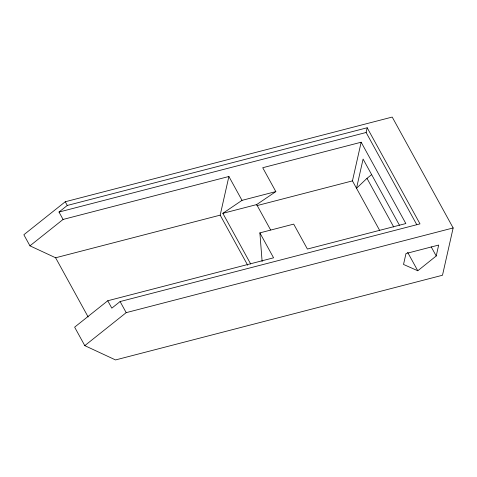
<?xml version="1.0" encoding="UTF-8"?>
<svg xmlns="http://www.w3.org/2000/svg" width="477" height="477" viewBox="0 0 477 477"><rect width="100%" height="100%" fill="white"/><g stroke="black" fill="none" stroke-linecap="round" stroke-linejoin="round"><path stroke-width="0.72" d="M247.706 265.242L220.177 215.151L228.894 176.49L63.071 219.444L29.944 245.834L23.85 234.744L65.26 201.753L392.213 117.062L453.15 227.952L442.495 275.247L115.535 359.938L84.787 345.64L74.633 327.156L107.754 300.76L273.577 257.807L259.882 232.877L293.701 224.112L307.403 249.048L405.849 223.546L361.161 142.224L262.714 167.725L275.831 191.593L256.674 204.579L222.848 213.338L250.693 264.008M379.674 230.433L352.449 180.884L361.161 142.224M416.791 224.709L366.121 132.493L367.183 127.764L67.287 205.45L59.005 212.05L63.071 219.444M436.216 255.982L438.679 245.059L405.981 253.531L403.524 264.449L417.78 270.763L436.216 255.982L431.208 246.871M371.607 174.66L366.998 178.35L356.51 188.278L363.092 159.074L399.44 225.222M367.183 127.764L419.998 223.874L120.103 301.559L111.821 308.154L107.754 300.76M84.787 345.64L126.196 312.644L453.15 227.952M222.848 213.338L242.012 200.358L275.831 191.593M59.005 212.05L366.121 132.493M29.944 245.834L55.618 257.777L220.177 215.151M256.876 205.641L352.449 180.884M366.998 178.35L393.728 226.992M407.626 252.279L417.78 270.763M256.674 204.579L270.596 229.914M228.894 176.49L242.012 200.358M65.26 201.753L67.287 205.45M120.103 301.559L126.196 312.644M55.618 257.777L88.15 316.978M259.882 232.877L262.123 261.515"/></g></svg>
